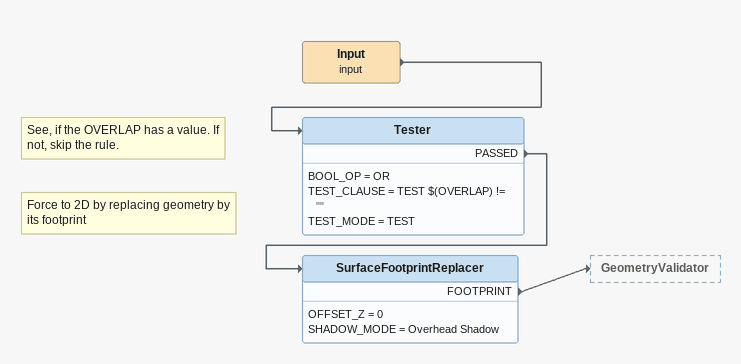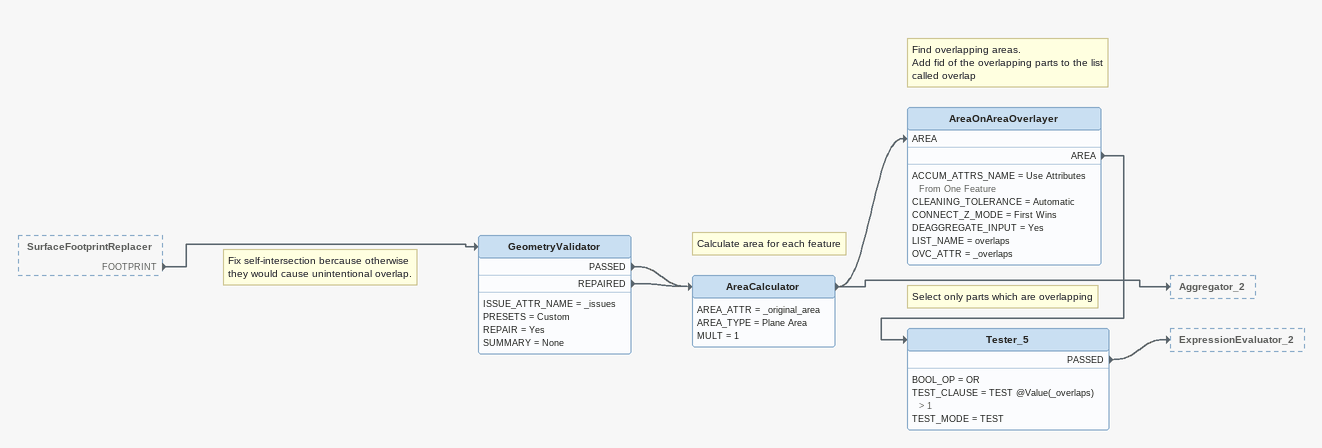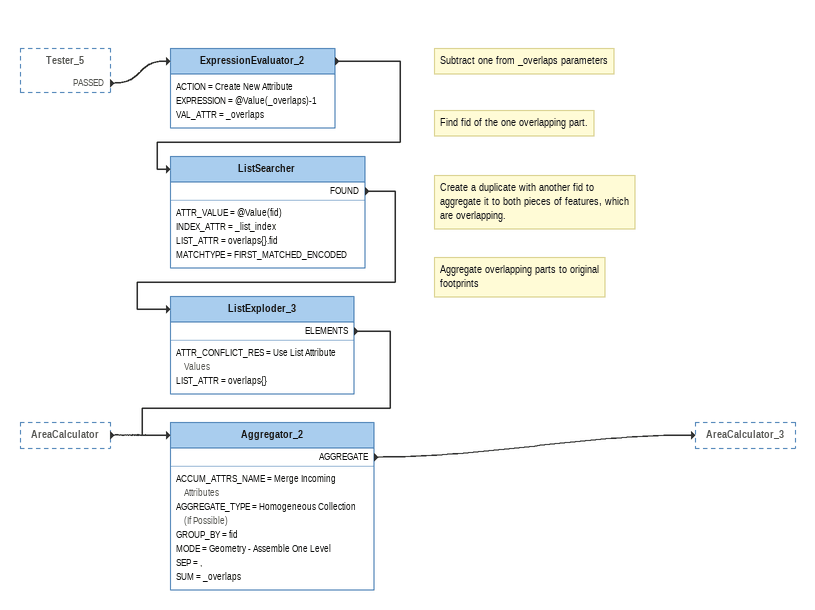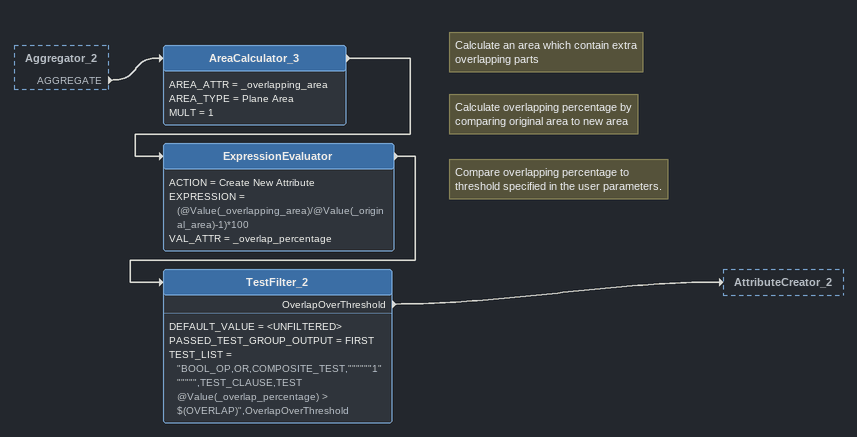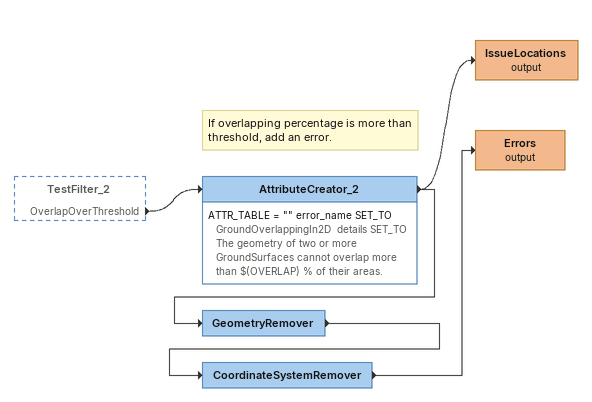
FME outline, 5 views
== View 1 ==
Input (input)
    -> Tester
Note: See, if the OVERLAP has a value. If not, skip the rule.
Tester
    BOOL_OP = OR
    TEST_CLAUSE = TEST $(OVERLAP) != ""
    TEST_MODE = TEST
    PASSED -> SurfaceFootprintReplacer
Note: Force to 2D by replacing geometry by its footprint
SurfaceFootprintReplacer
    OFFSET_Z = 0
    SHADOW_MODE = Overhead Shadow
    FOOTPRINT -> GeometryValidator

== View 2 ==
SurfaceFootprintReplacer [outside]
    FOOTPRINT -> GeometryValidator
Note: Fix self-intersection bercause otherwise they would cause unintentional overlap.
GeometryValidator
    ISSUE_ATTR_NAME = _issues
    PRESETS = Custom
    REPAIR = Yes
    SUMMARY = None
    PASSED -> AreaCalculator
    REPAIRED -> AreaCalculator
Note: Calculate area for each feature
AreaCalculator
    AREA_ATTR = _original_area
    AREA_TYPE = Plane Area
    MULT = 1
    -> AreaOnAreaOverlayer [AREA]
    -> Aggregator_2
Note: Find overlapping areas. / Add fid of the overlapping parts to the list called overlap
AreaOnAreaOverlayer
    ACCUM_ATTRS_NAME = Use Attributes From One Feature
    CLEANING_TOLERANCE = Automatic
    CONNECT_Z_MODE = First Wins
    DEAGGREGATE_INPUT = Yes
    LIST_NAME = overlaps
    OVC_ATTR = _overlaps
    AREA -> Tester_5
Note: Select only parts which are overlapping
Tester_5
    BOOL_OP = OR
    TEST_CLAUSE = TEST @Value(_overlaps) > 1
    TEST_MODE = TEST
    PASSED -> ExpressionEvaluator_2

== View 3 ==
Tester_5 [outside]
    PASSED -> ExpressionEvaluator_2
AreaCalculator [outside]
    -> Aggregator_2
Note: Subtract one from _overlaps parameters
ExpressionEvaluator_2
    ACTION = Create New Attribute
    EXPRESSION = @Value(_overlaps)-1
    VAL_ATTR = _overlaps
    -> ListSearcher
Note: Find fid of the one overlapping part.
ListSearcher
    ATTR_VALUE = @Value(fid)
    INDEX_ATTR = _list_index
    LIST_ATTR = overlaps{}.fid
    MATCHTYPE = FIRST_MATCHED_ENCODED
    FOUND -> ListExploder_3
Note: Create a duplicate with another fid to aggregate it to both pieces of features, which are overlapping.
ListExploder_3
    ATTR_CONFLICT_RES = Use List Attribute Values
    LIST_ATTR = overlaps{}
    ELEMENTS -> Aggregator_2
Note: Aggregate overlapping parts to original footprints
Aggregator_2
    ACCUM_ATTRS_NAME = Merge Incoming Attributes
    AGGREGATE_TYPE = Homogeneous Collection (If Possible)
    GROUP_BY = fid
    MODE = Geometry - Assemble One Level
    SEP = ,
    SUM = _overlaps
    AGGREGATE -> AreaCalculator_3

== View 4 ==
Aggregator_2 [outside]
    AGGREGATE -> AreaCalculator_3
Note: Calculate an area which contain extra overlapping parts
AreaCalculator_3
    AREA_ATTR = _overlapping_area
    AREA_TYPE = Plane Area
    MULT = 1
    -> ExpressionEvaluator
Note: Calculate overlapping percentage by comparing original area to new area
ExpressionEvaluator
    ACTION = Create New Attribute
    EXPRESSION = (@Value(_overlapping_area)/@Value(_original_area)-1)*100
    VAL_ATTR = _overlap_percentage
    -> TestFilter_2
Note: Compare overlapping percentage to threshold specified in the user parameters.
TestFilter_2
    DEFAULT_VALUE = <UNFILTERED>
    PASSED_TEST_GROUP_OUTPUT = FIRST
    TEST_LIST = "BOOL_OP,OR,COMPOSITE_TEST,""""""1"""""",TEST_CLAUSE,TEST @Value(_overlap_percentage) > $(OVERLAP)",OverlapOverThreshold
    OverlapOverThreshold -> AttributeCreator_2

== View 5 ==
TestFilter_2 [outside]
    OverlapOverThreshold -> AttributeCreator_2
Note: If overlapping percentage is more than threshold, add an error.
AttributeCreator_2
    ATTR_TABLE = "" error_name SET_TO GroundOverlappingIn2D  details SET_TO The geometry of two or more GroundSurfaces cannot overlap more than $(OVERLAP) % of their areas.
    -> GeometryRemover
    -> IssueLocations (output)
IssueLocations (output)
GeometryRemover
    -> CoordinateSystemRemover
CoordinateSystemRemover
    -> Errors (output)
Errors (output)
